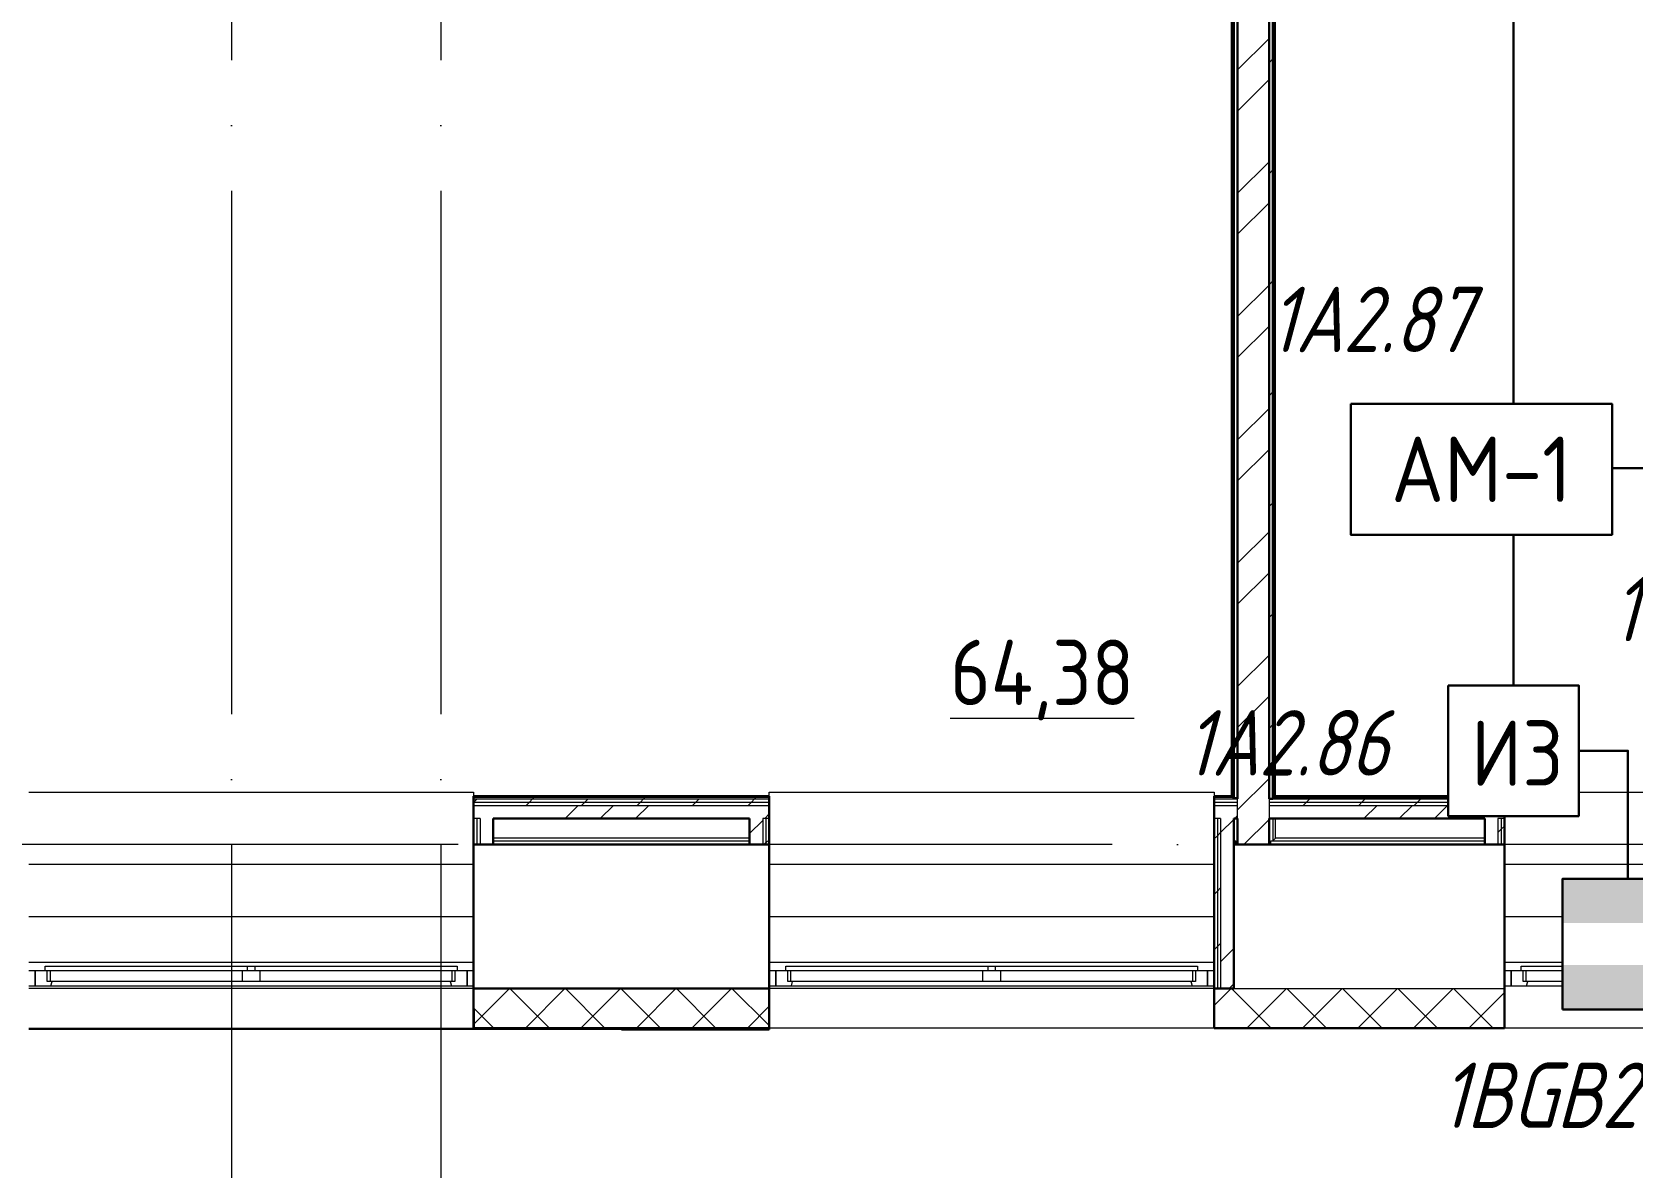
# Model space of a CAD drawing. Header units: millimetres. Extents: x -259793 to 1187961, y -549744 to 43070.
# Drawn here: x 123914 to 130032, y -19876 to -15532 of the extents above; entities that cross this region are included whole.
import ezdxf
from ezdxf.enums import TextEntityAlignment as Align

# ---------------------------------------------------------------- set-up
doc = ezdxf.new("R2010")
doc.units = ezdxf.units.MM
doc.linetypes.add('ADSK_Линия сетки', pattern=[25, 20, -2.5, 0, -2.5])
doc.linetypes.add('штриховаяX2', pattern=[1.5, 1, -0.5])
for name, color, linetype, lineweight in [('_ Окна', 7, 'Continuous', 9), ('RC-Извещатели_охранные', 5, 'Continuous', 30), ('RC-Линии_связи-Адресные', 5, 'Continuous', 30), ('RC-Прочее_оборудование', 5, 'Continuous', 30), ('лс', 5, 'Continuous', 30), ('Марки помещений', 252, 'Continuous', 20), ('Ограждение', 252, 'Continuous', 9), ('Окна', 252, 'Continuous', 9), ('Оси', 252, 'Continuous', 9), ('Стены внутренние', 7, 'Continuous', 18), ('Стены наружные', 7, 'Continuous', 18), ('Стены штриховка', 7, 'Continuous', 9)]:
    doc.layers.add(name, color=color, linetype=linetype, lineweight=lineweight)
doc.layers.add('RC-Позиционные_обозначения', color=7, linetype='Continuous')
doc.styles.add('GOST Common_2', font='', dxfattribs={"width": 0.9, "height": 250})
doc.styles.add('ISOCPEUR', font='isocpeur.ttf', dxfattribs={"width": 0.9, "height": 350})
doc.styles.add('RubezhCAD', font='', dxfattribs={"oblique": 10})
doc.styles.get("Standard").update_dxf_attribs({"font": ''})
doc.styles.get('GOST Common_2').set_extended_font_data('GOST type B')
doc.styles.get('RubezhCAD').set_extended_font_data('GOST type A')
doc.styles.get('Standard').set_extended_font_data('GOST type B')

# ---------------------------------------------------------------- blocks, each defined once
blk = doc.blocks.new('RC-UGO-AM-01')
at = {"layer": 'RC-Прочее_оборудование'}
blk.add_point((0, 0), dxfattribs=at)
blk.add_attdef('PSTN', text='', height=2.5, dxfattribs=at).set_placement((2.323, 2.403), align=Align.BOTTOM_LEFT)
blk.add_wipeout([(4.993, 2.499), (4.993, -2.499), (-4.993, -2.499), (-4.987, 2.499)]).dxf.layer = 'RC-Прочее_оборудование'
blk.add_wipeout([(-4.993, -2.499), (-4.993, 2.499), (4.993, 2.499), (4.993, -2.499)]).dxf.layer = 'RC-Прочее_оборудование'
blk.add_lwpolyline([(-4.993, 2.499), (4.993, 2.499), (4.993, -2.499), (-4.993, -2.499), (-4.993, 2.499)], close=True, dxfattribs=at)
blk.add_lwpolyline([(-4.993, 2.499), (-4.987, 2.499)], dxfattribs=at)
blk.add_lwpolyline([(-4.993, 2.499), (-4.987, 2.499)], dxfattribs=at)
at = {"layer": 'RC-Прочее_оборудование', "ltscale": 100, "style": 'ISOCPEUR', "width": 0.9}
blk.add_text('АМ-1', height=2.5, dxfattribs=at).set_placement((0, 0), align=Align.MIDDLE)
blk = doc.blocks.new('RC-UGO-IOZ-02')
at = {"layer": 'RC-Извещатели_охранные'}
blk.add_attdef('PSTN', text='', height=2.5, dxfattribs=at).set_placement((0.977, 2.603), align=Align.BOTTOM_LEFT)
blk.add_wipeout([(2.5, -2.5), (2.5, 2.5), (-2.5, 2.5), (-2.5, -2.5)]).dxf.layer = 'RC-Извещатели_охранные'
blk.add_wipeout([(-2.5, -2.5), (-2.5, 2.5), (2.5, 2.5), (2.5, -2.5)]).dxf.layer = 'RC-Извещатели_охранные'
h = blk.add_hatch(color=256, dxfattribs=at)
h.dxf.hatch_style = 1
h.paths.add_polyline_path([(2.5, -2.5), (2.5, 2.5), (0, 0), (-2.5, -2.5)])
blk.add_lwpolyline([(-2.5, -2.5), (2.5, -2.5), (2.5, 2.5), (-2.5, 2.5)], close=True, dxfattribs=at)
blk = doc.blocks.new('RC-UGO-IOM-02')
at = {"layer": 'RC-Извещатели_охранные'}
blk.add_point((0, 0), dxfattribs=at)
blk.add_attdef('PSTN', text='', height=2.5, dxfattribs=at).set_placement((0.977, 2.603), align=Align.BOTTOM_LEFT)
blk.add_wipeout([(2.5, -2.5), (2.5, 2.5), (-2.5, 2.5), (-2.5, -2.5)]).dxf.layer = 'RC-Извещатели_охранные'
blk.add_wipeout([(-2.5, -2.5), (-2.5, 2.5), (2.5, 2.5), (2.5, -2.5)]).dxf.layer = 'RC-Извещатели_охранные'
h = blk.add_hatch(color=256, dxfattribs=at)
h.dxf.hatch_style = 1
h.paths.add_polyline_path([(2.5, 0.8), (2.5, 2.506), (-2.5, 2.499), (-2.5, 0.8)])
h = blk.add_hatch(color=256, dxfattribs=at)
h.dxf.hatch_style = 1
h.paths.add_polyline_path([(2.5, -2.5), (2.5, -0.794), (-2.5, -0.801), (-2.5, -2.5)])
blk.add_lwpolyline([(-2.5, -2.5), (2.5, -2.5), (2.5, 2.5), (-2.5, 2.5)], close=True, dxfattribs=at)
blk = doc.blocks.new('RC-UGO-IZ-01')
at = {"layer": 'RC-Прочее_оборудование'}
blk.add_point((2.5, 0), dxfattribs=at)
blk.add_attdef('PSTN', text='', height=2.5, dxfattribs=at).set_placement((5.664, 2.581), align=Align.BOTTOM_CENTER)
blk.add_wipeout([(2.493, -2.499), (-2.493, -2.499), (-2.493, 2.499), (2.493, 2.499)]).dxf.layer = 'RC-Прочее_оборудование'
blk.add_wipeout([(-2.493, -2.499), (-2.493, 2.499), (2.493, 2.499), (2.493, -2.499)]).dxf.layer = 'RC-Прочее_оборудование'
blk.add_lwpolyline([(-2.493, 2.499), (2.493, 2.499), (2.493, -2.499), (-2.493, -2.499), (-2.493, 2.499)], close=True, dxfattribs=at)
blk.add_lwpolyline([(-2.493, 2.499), (-2.487, 2.499)], dxfattribs=at)
blk.add_lwpolyline([(-2.493, 2.499), (-2.487, 2.499)], dxfattribs=at)
at = {"layer": 'RC-Прочее_оборудование', "ltscale": 100, "style": 'ISOCPEUR', "width": 0.9}
blk.add_text('ИЗ', height=2.5, dxfattribs=at).set_placement((0.145, -0.085), align=Align.MIDDLE)
blk = doc.blocks.new('2 этаж')
at = {"layer": '_ Окна', "color": 251, "true_color": 0x636466}
for p, q in [((123926, -19121.3), (123901, -19121.3)), ((123926, -19179.3), (123926, -19121.3)), ((125601, -19121.3), (125576, -19121.3)), ((125576, -19121.3), (125576, -19179.3)), ((126756, -19121.3), (126731, -19121.3)), ((126756, -19179.3), (126756, -19121.3)), ((128431, -19121.3), (128406, -19121.3)), ((128406, -19121.3), (128406, -19179.3)), ((129566, -19121.3), (129541, -19121.3)), ((129566, -19179.3), (129566, -19121.3)), ((123901, -19179.3), (123926, -19179.3)), ((125576, -19179.3), (125601, -19179.3)), ((126731, -19179.3), (126756, -19179.3)), ((128406, -19179.3), (128431, -19179.3)), ((129541, -19179.3), (129566, -19179.3))]:
    blk.add_line(p, q, dxfattribs=at)
at = {"layer": '_ Окна', "color": 251, "lineweight": 18, "true_color": 0x636466}
for p, q in [((123964, -19121.3), (123926, -19121.3)), ((123926, -19121.3), (123926, -19179.3)), ((123972, -19162.3), (123972, -19121.3)), ((125530, -19121.3), (125530, -19162.3)), ((125576, -19121.3), (125538, -19121.3)), ((125576, -19179.3), (125576, -19121.3)), ((126794, -19121.3), (126756, -19121.3)), ((126756, -19121.3), (126756, -19179.3)), ((126802, -19162.3), (126802, -19121.3)), ((128360, -19121.3), (128360, -19162.3)), ((128406, -19121.3), (128368, -19121.3)), ((128406, -19179.3), (128406, -19121.3)), ((129604, -19121.3), (129566, -19121.3)), ((129566, -19121.3), (129566, -19179.3)), ((129612, -19162.3), (129612, -19121.3)), ((123926, -19179.3), (123985.5, -19179.3)), ((123984, -19162.3), (123972, -19162.3)), ((123985.5, -19179.3), (123990, -19162.3)), ((125512, -19162.3), (125516.6, -19179.3)), ((125516.6, -19179.3), (125576, -19179.3)), ((125530, -19162.3), (125518, -19162.3)), ((126756, -19179.3), (126815.5, -19179.3)), ((126814, -19162.3), (126802, -19162.3)), ((126815.5, -19179.3), (126820, -19162.3)), ((128342, -19162.3), (128346.6, -19179.3)), ((128346.6, -19179.3), (128406, -19179.3)), ((128360, -19162.3), (128348, -19162.3)), ((129566, -19179.3), (129625.5, -19179.3)), ((129624, -19162.3), (129612, -19162.3)), ((129625.5, -19179.3), (129630, -19162.3))]:
    blk.add_line(p, q, dxfattribs=at)
at = {"layer": 'Ограждение', "color": 251, "true_color": 0x636466}
for p, q in [((128496, -12484.3), (128496, -18454.3)), ((128666, -18454.3), (128666, -12484.3)), ((123901, -18439.3), (125601, -18439.3)), ((125601, -18439.3), (125601, -18454.3)), ((126731, -18454.3), (126731, -18439.3)), ((126731, -18439.3), (128431, -18439.3)), ((128431, -18439.3), (128431, -18454.3)), ((129541, -18454.3), (129541, -18439.3)), ((129541, -18439.3), (131241, -18439.3)), ((128656, -18539.3), (128656, -18624.3)), ((128666, -18614.3), (128666, -18539.3)), ((126656, -18614.3), (125676, -18614.3)), ((128666, -18614.3), (128656, -18624.3)), ((129466, -18614.3), (128666, -18614.3)), ((123901, -18714.3), (125601, -18714.3)), ((126731, -18714.3), (128431, -18714.3)), ((129541, -18714.3), (131241, -18714.3)), ((123901, -18914.3), (125601, -18914.3)), ((126731, -18914.3), (128431, -18914.3)), ((129541, -18914.3), (131241, -18914.3)), ((123901, -19089.3), (125601, -19089.3)), ((126731, -19089.3), (128431, -19089.3)), ((129541, -19089.3), (131241, -19089.3))]:
    blk.add_line(p, q, dxfattribs=at)
at = {"layer": 'Окна', "color": 251, "true_color": 0x636466}
for p, q in [((123964, -19104.3), (124736, -19104.3)), ((123964, -19121.3), (123964, -19104.3)), ((124736, -19121.3), (123964, -19121.3)), ((123984, -19162.3), (123984, -19121.3)), ((124716, -19121.3), (124716, -19162.3)), ((124736, -19104.3), (124766, -19104.3)), ((124736, -19104.3), (124736, -19121.3)), ((124766, -19121.3), (124736, -19121.3)), ((124766, -19104.3), (125538, -19104.3)), ((124766, -19121.3), (124766, -19104.3)), ((125538, -19121.3), (124766, -19121.3)), ((124786, -19162.3), (124786, -19121.3)), ((125518, -19121.3), (125518, -19162.3)), ((125538, -19104.3), (125538, -19121.3)), ((126794, -19104.3), (127566, -19104.3)), ((126794, -19121.3), (126794, -19104.3)), ((127566, -19121.3), (126794, -19121.3)), ((126814, -19162.3), (126814, -19121.3)), ((127546, -19121.3), (127546, -19162.3)), ((127566, -19104.3), (127596, -19104.3)), ((127566, -19104.3), (127566, -19121.3)), ((127596, -19121.3), (127566, -19121.3)), ((127596, -19104.3), (128368, -19104.3)), ((127596, -19121.3), (127596, -19104.3)), ((128368, -19121.3), (127596, -19121.3)), ((127616, -19162.3), (127616, -19121.3)), ((128348, -19121.3), (128348, -19162.3)), ((128368, -19104.3), (128368, -19121.3)), ((129604, -19104.3), (130376, -19104.3)), ((129604, -19121.3), (129604, -19104.3)), ((130376, -19121.3), (129604, -19121.3)), ((129624, -19162.3), (129624, -19121.3)), ((124716, -19162.3), (123984, -19162.3)), ((123985.5, -19179.3), (125516.6, -19179.3)), ((124786, -19162.3), (124716, -19162.3)), ((125518, -19162.3), (124786, -19162.3)), ((127546, -19162.3), (126814, -19162.3)), ((126815.5, -19179.3), (128346.6, -19179.3)), ((127616, -19162.3), (127546, -19162.3)), ((128348, -19162.3), (127616, -19162.3)), ((130356, -19162.3), (129624, -19162.3)), ((129625.5, -19179.3), (131156.6, -19179.3))]:
    blk.add_line(p, q, dxfattribs=at)
at = {"layer": 'Оси', "color": 251, "linetype": 'ADSK_Линия сетки', "ltscale": 100, "true_color": 0x636466}
for p, q in [((124676, -1139.3), (124676, -30995.4)), ((125476, -1139.3), (125476, -32265.4)), ((170543.3, -18639.3), (93603.7, -18639.3))]:
    blk.add_line(p, q, dxfattribs=at)
at = {"layer": 'Стены внутренние', "color": 251, "lineweight": 30, "true_color": 0x636466}
for p, q in [((125601, -18639.3), (125601, -19341.3)), ((126656, -18639.3), (125676, -18639.3)), ((126731, -19341.3), (126731, -18639.3)), ((128521, -18639.3), (128506, -18639.3)), ((128506, -18639.3), (128506, -19189.3)), ((129466, -18639.3), (128641, -18639.3)), ((129541, -19341.3), (129541, -18639.3)), ((125601, -19189.3), (126731, -19189.3)), ((128506, -19189.3), (128431, -19189.3)), ((128431, -19189.3), (128431, -19341.3)), ((125601, -19341.3), (126731, -19341.3)), ((128431, -19341.3), (129541, -19341.3))]:
    blk.add_line(p, q, dxfattribs=at)
at = {"layer": 'Стены внутренние', "color": 251, "true_color": 0x636466}
for p, q in [((125601, -19189.3), (123901, -19189.3)), ((128431, -19189.3), (126731, -19189.3)), ((128506, -19189.3), (129541, -19189.3)), ((128431, -19341.3), (126731, -19341.3)), ((131241, -19341.3), (129541, -19341.3))]:
    blk.add_line(p, q, dxfattribs=at)
at = {"layer": 'Стены внутренние', "color": 251, "linetype": 'Continuous', "lineweight": 9, "true_color": 0x636466}
for p, q in [((125603, -19324.3), (125738, -19189.3)), ((125889.6, -19339.3), (125739.6, -19189.3)), ((125800.2, -19339.3), (125950.2, -19189.3)), ((126101.8, -19339.3), (125951.8, -19189.3)), ((126012.3, -19339.3), (126162.3, -19189.3)), ((126313.9, -19339.3), (126163.9, -19189.3)), ((126224.4, -19339.3), (126374.4, -19189.3)), ((126526, -19339.3), (126376, -19189.3)), ((126436.6, -19339.3), (126586.6, -19189.3)), ((126729, -19330.1), (126588.2, -19189.3)), ((128431, -19254), (128495.8, -19189.3)), ((128647.3, -19339.3), (128497.3, -19189.3)), ((128557.9, -19339.3), (128707.9, -19189.3)), ((128859.5, -19339.3), (128709.5, -19189.3)), ((128770, -19339.3), (128920, -19189.3)), ((129071.6, -19339.3), (128921.6, -19189.3)), ((128982.2, -19339.3), (129132.2, -19189.3)), ((129283.7, -19339.3), (129133.7, -19189.3)), ((129194.3, -19339.3), (129344.3, -19189.3)), ((129495.9, -19339.3), (129345.9, -19189.3)), ((129406.4, -19339.3), (129541, -19204.7)), ((125677.5, -19339.3), (125601, -19262.8)), ((126648.7, -19339.3), (126731, -19256.9)), ((125601, -19329.1), (125603, -19329.1)), ((125636.5, -19341.3), (125635.4, -19339.3)), ((126223.1, -19341.3), (126222, -19339.3)), ((128435.2, -19339.3), (128431, -19335)), ((129038.7, -19341.3), (129037.6, -19339.3))]:
    blk.add_line(p, q, dxfattribs=at)
at = {"layer": 'Стены наружные', "color": 251, "lineweight": 30, "true_color": 0x636466}
for p, q in [((128501, -12479.3), (128501, -18454.3)), ((128506, -12474.3), (128506, -18459.3)), ((128521, -12459.3), (128521, -18464.3)), ((128641, -12459.3), (128641, -18464.3)), ((128656, -18459.3), (128656, -12474.3)), ((128661, -18454.3), (128661, -12479.3)), ((125601, -18454.3), (125601, -18639.3)), ((126731, -18454.3), (125601, -18454.3)), ((126731, -18639.3), (126731, -18454.3)), ((128431, -18454.3), (128431, -19189.3)), ((128501, -18454.3), (128431, -18454.3)), ((128506, -18459.3), (128501, -18459.3)), ((128641, -18464.3), (128656, -18464.3)), ((128656, -18464.3), (128641, -18464.3)), ((129541, -18454.3), (128661, -18454.3)), ((129541, -18639.3), (129541, -18454.3)), ((125676, -18539.3), (126656, -18539.3)), ((125676, -18639.3), (125676, -18539.3)), ((126656, -18539.3), (126656, -18639.3)), ((128506, -18539.3), (128521, -18539.3)), ((128506, -18639.3), (128506, -18539.3)), ((128521, -18539.3), (128521, -18639.3)), ((128641, -18639.3), (128641, -18539.3)), ((128641, -18539.3), (129466, -18539.3)), ((129466, -18539.3), (129466, -18639.3)), ((125601, -18639.3), (125676, -18639.3)), ((126656, -18639.3), (126731, -18639.3)), ((128521, -18639.3), (128641, -18639.3)), ((129466, -18639.3), (129541, -18639.3)), ((126166, -19341.3), (126166, -19346.3)), ((126166, -19346.3), (126731, -19346.3)), ((126731, -19346.3), (126731, -19341.3))]:
    blk.add_line(p, q, dxfattribs=at)
at = {"layer": 'Стены наружные', "color": 251, "linetype": 'Continuous', "lineweight": 9, "true_color": 0x636466}
for p, q in [((128501, -15577.8), (128506, -15572.8)), ((128521, -15677.1), (128641, -15557.1)), ((128656, -15564.2), (128661, -15559.2)), ((128501, -15648.5), (128506, -15643.5)), ((128641, -15649.9), (128656, -15634.9)), ((128656, -15634.9), (128661, -15629.9)), ((128501, -15719.2), (128506, -15714.2)), ((128521, -15834.2), (128641, -15714.2)), ((128656, -15705.6), (128661, -15700.6)), ((128501, -15789.9), (128506, -15784.9)), ((128656, -15776.3), (128661, -15771.3)), ((128656, -15847), (128661, -15842)), ((128501, -15860.6), (128506, -15855.6)), ((128501, -15931.3), (128506, -15926.3)), ((128656, -15917.7), (128661, -15912.7)), ((128501, -16002), (128506, -15997)), ((128521, -16148.5), (128641, -16028.5)), ((128656, -15988.4), (128661, -15983.4)), ((128501, -16072.7), (128506, -16067.7)), ((128641, -16074.2), (128656, -16059.2)), ((128656, -16059.2), (128661, -16054.2)), ((128501, -16143.4), (128506, -16138.4)), ((128656, -16129.9), (128661, -16124.9)), ((128501, -16214.2), (128506, -16209.2)), ((128521, -16305.7), (128641, -16185.7)), ((128656, -16200.6), (128661, -16195.6)), ((128656, -16271.3), (128661, -16266.3)), ((128501, -16284.9), (128506, -16279.9)), ((128501, -16355.6), (128506, -16350.6)), ((128656, -16342), (128661, -16337)), ((128501, -16426.3), (128506, -16421.3)), ((128656, -16412.7), (128661, -16407.7)), ((128501, -16497), (128506, -16492)), ((128521, -16620), (128641, -16500)), ((128641, -16498.4), (128656, -16483.4)), ((128656, -16483.4), (128661, -16478.4)), ((128501, -16567.7), (128506, -16562.7)), ((128656, -16554.1), (128661, -16549.1)), ((128501, -16638.4), (128506, -16633.4)), ((128656, -16624.8), (128661, -16619.8)), ((128521, -16777.2), (128641, -16657.2)), ((128656, -16695.6), (128661, -16690.6)), ((128501, -16709.1), (128506, -16704.1)), ((128656, -16766.3), (128661, -16761.3)), ((128501, -16779.8), (128506, -16774.8)), ((128501, -16850.6), (128506, -16845.6)), ((128656, -16837), (128661, -16832)), ((128501, -16921.3), (128506, -16916.3)), ((128641, -16922.7), (128656, -16907.7)), ((128656, -16907.7), (128661, -16902.7)), ((128501, -16992), (128506, -16987)), ((128521, -17091.5), (128641, -16971.5)), ((128656, -16978.4), (128661, -16973.4)), ((128501, -17062.7), (128506, -17057.7)), ((128656, -17049.1), (128661, -17044.1)), ((128501, -17133.4), (128506, -17128.4)), ((128521, -17248.6), (128641, -17128.6)), ((128656, -17119.8), (128661, -17114.8)), ((128656, -17190.5), (128661, -17185.5)), ((128501, -17204.1), (128506, -17199.1)), ((128501, -17274.8), (128506, -17269.8)), ((128656, -17261.2), (128661, -17256.2)), ((128501, -17345.5), (128506, -17340.5)), ((128641, -17346.9), (128656, -17331.9)), ((128656, -17331.9), (128661, -17326.9)), ((128501, -17416.2), (128506, -17411.2)), ((128656, -17402.7), (128661, -17397.7)), ((128501, -17486.9), (128506, -17481.9)), ((128521, -17562.9), (128641, -17442.9)), ((128656, -17473.4), (128661, -17468.4)), ((128501, -17557.7), (128506, -17552.7)), ((128656, -17544.1), (128661, -17539.1)), ((128521, -17720.1), (128641, -17600.1)), ((128656, -17614.8), (128661, -17609.8)), ((128501, -17628.4), (128506, -17623.4)), ((128656, -17685.5), (128661, -17680.5)), ((128501, -17699.1), (128506, -17694.1)), ((128501, -17769.8), (128506, -17764.8)), ((128641, -17771.2), (128656, -17756.2)), ((128656, -17756.2), (128661, -17751.2)), ((128501, -17840.5), (128506, -17835.5)), ((128656, -17826.9), (128661, -17821.9)), ((128501, -17911.2), (128506, -17906.2)), ((128521, -18034.4), (128641, -17914.4)), ((128656, -17897.6), (128661, -17892.6)), ((128501, -17981.9), (128506, -17976.9)), ((128656, -17968.3), (128661, -17963.3)), ((128501, -18052.6), (128506, -18047.6)), ((128656, -18039.1), (128661, -18034.1)), ((128521, -18191.6), (128641, -18071.6)), ((128656, -18109.8), (128661, -18104.8)), ((128501, -18123.3), (128506, -18118.3)), ((128501, -18194.1), (128506, -18189.1)), ((128641, -18195.5), (128656, -18180.5)), ((128656, -18180.5), (128661, -18175.5)), ((128501, -18264.8), (128506, -18259.8)), ((128656, -18251.2), (128661, -18246.2)), ((128501, -18335.5), (128506, -18330.5)), ((128656, -18321.9), (128661, -18316.9)), ((128501, -18406.2), (128506, -18401.2)), ((128521, -18505.9), (128641, -18385.9)), ((128656, -18392.6), (128661, -18387.6)), ((125601, -18477.8), (125602, -18476.8)), ((125602, -18476.8), (125614.5, -18464.3)), ((125619.5, -18459.3), (125624.5, -18454.3)), ((125690.2, -18459.3), (125695.2, -18454.3)), ((125760.9, -18459.3), (125765.9, -18454.3)), ((125801.6, -18489.3), (125814.1, -18476.8)), ((125814.1, -18476.8), (125826.6, -18464.3)), ((125826.6, -18464.3), (125831.6, -18459.3)), ((125831.6, -18459.3), (125836.6, -18454.3)), ((125902.4, -18459.3), (125907.4, -18454.3)), ((125973.1, -18459.3), (125978.1, -18454.3)), ((126013.8, -18489.3), (126026.3, -18476.8)), ((126026.3, -18476.8), (126038.8, -18464.3)), ((126043.8, -18459.3), (126048.8, -18454.3)), ((126114.5, -18459.3), (126119.5, -18454.3)), ((126185.2, -18459.3), (126190.2, -18454.3)), ((126225.9, -18489.3), (126238.4, -18476.8)), ((126238.4, -18476.8), (126250.9, -18464.3)), ((126250.9, -18464.3), (126255.9, -18459.3)), ((126255.9, -18459.3), (126260.9, -18454.3)), ((126326.6, -18459.3), (126331.6, -18454.3)), ((126397.3, -18459.3), (126402.3, -18454.3)), ((126438, -18489.3), (126450.5, -18476.8)), ((126450.5, -18476.8), (126463, -18464.3)), ((126468, -18459.3), (126473, -18454.3)), ((126538.8, -18459.3), (126543.8, -18454.3)), ((126609.5, -18459.3), (126614.5, -18454.3)), ((126650.2, -18489.3), (126662.7, -18476.8)), ((126662.7, -18476.8), (126675.2, -18464.3)), ((126675.2, -18464.3), (126680.2, -18459.3)), ((126680.2, -18459.3), (126685.2, -18454.3)), ((128447.9, -18459.3), (128452.9, -18454.3)), ((128660.1, -18459.3), (128665.1, -18454.3)), ((128730.8, -18459.3), (128735.8, -18454.3)), ((128771.5, -18489.3), (128784, -18476.8)), ((128784, -18476.8), (128796.5, -18464.3)), ((128796.5, -18464.3), (128801.5, -18459.3)), ((128801.5, -18459.3), (128806.5, -18454.3)), ((128872.2, -18459.3), (128877.2, -18454.3)), ((128942.9, -18459.3), (128947.9, -18454.3)), ((128983.6, -18489.3), (128996.1, -18476.8)), ((128996.1, -18476.8), (129008.6, -18464.3)), ((129013.6, -18459.3), (129018.6, -18454.3)), ((129084.3, -18459.3), (129089.3, -18454.3)), ((129155, -18459.3), (129160, -18454.3)), ((129195.8, -18489.3), (129208.3, -18476.8)), ((129208.3, -18476.8), (129220.8, -18464.3)), ((129220.8, -18464.3), (129225.8, -18459.3)), ((129225.8, -18459.3), (129230.8, -18454.3)), ((129296.5, -18459.3), (129301.5, -18454.3)), ((129367.2, -18459.3), (129372.2, -18454.3)), ((129407.9, -18489.3), (129420.4, -18476.8)), ((129420.4, -18476.8), (129432.9, -18464.3)), ((129437.9, -18459.3), (129442.9, -18454.3)), ((129508.6, -18459.3), (129513.6, -18454.3)), ((125950.5, -18539.3), (126000.5, -18489.3)), ((126085.4, -18539.3), (126135.4, -18489.3)), ((126220.3, -18539.3), (126270.3, -18489.3)), ((126713.8, -18539.3), (126731, -18522)), ((128510.3, -18539.3), (128521, -18528.5)), ((129003.8, -18539.3), (129053.8, -18489.3)), ((129138.7, -18539.3), (129188.7, -18489.3)), ((129273.6, -18539.3), (129323.6, -18489.3)), ((126656, -18597), (126706, -18547)), ((128443.5, -18605.1), (128455.9, -18592.7)), ((128456, -18593.5), (128506, -18543.5)), ((128544.8, -18639.3), (128641, -18543)), ((129516, -18593.3), (129528.5, -18580.8)), ((129528.5, -18580.8), (129541, -18568.3)), ((126712.3, -18639.3), (126718.5, -18633.1)), ((126718.5, -18633.1), (126731, -18620.6)), ((128431, -18617.6), (128443.5, -18605.1)), ((128431, -18829.7), (128443.5, -18817.2)), ((128443.5, -18817.2), (128455.9, -18804.8)), ((128443.5, -19029.4), (128456, -19016.9)), ((128431, -19041.9), (128443.5, -19029.4)), ((128456, -19087), (128506, -19037)), ((128488.7, -19189.3), (128506, -19171.9)), ((126226, -19346.3), (126223.1, -19341.3))]:
    blk.add_line(p, q, dxfattribs=at)
at = {"layer": 'Стены наружные', "color": 251, "true_color": 0x636466}
for p, q in [((125676, -18624.3), (126656, -18624.3)), ((128506, -18624.3), (128513.5, -18624.3)), ((128513.5, -18639.3), (128513.5, -18624.3)), ((128648.5, -18624.3), (129466, -18624.3)), ((128648.5, -18639.3), (128648.5, -18624.3)), ((123901, -19341.3), (125601, -19341.3)), ((126166, -19346.3), (123901, -19346.3)), ((125601, -19346.3), (125601, -19341.3)), ((126153.1, -19346.3), (126153.1, -19341.3))]:
    blk.add_line(p, q, dxfattribs=at)
at = {"layer": 'Стены штриховка', "color": 251, "true_color": 0x636466}
for p, q in [((126731, -18459.3), (125601, -18459.3)), ((125601, -18464.3), (126731, -18464.3)), ((125601, -18476.8), (126731, -18476.8)), ((128501, -18459.3), (128431, -18459.3)), ((128431, -18464.3), (128521, -18464.3)), ((128431, -18476.8), (128521, -18476.8)), ((128506, -18459.3), (128521, -18459.3)), ((128521, -18539.3), (128521, -18464.3)), ((128641, -18464.3), (128641, -18539.3)), ((128641, -18476.8), (129541, -18476.8)), ((129541, -18459.3), (128656, -18459.3)), ((128656, -18464.3), (129541, -18464.3)), ((129541, -18464.3), (128656, -18464.3)), ((125601, -18489.3), (126731, -18489.3)), ((128431, -18489.3), (128521, -18489.3)), ((128641, -18489.3), (129541, -18489.3)), ((125626, -18539.3), (125601, -18539.3)), ((125613.5, -18539.3), (125613.5, -18639.3)), ((125626, -18539.3), (125626, -18639.3)), ((126731, -18539.3), (126706, -18539.3)), ((126706, -18539.3), (126706, -18639.3)), ((126718.5, -18539.3), (126718.5, -18639.3)), ((128456, -18539.3), (128431, -18539.3)), ((128443.5, -18539.3), (128443.5, -19189.3)), ((128456, -18539.3), (128456, -19189.3)), ((129541, -18539.3), (129516, -18539.3)), ((129516, -18539.3), (129516, -18639.3)), ((129528.5, -18539.3), (129528.5, -18639.3)), ((125603, -19265.3), (125601, -19265.3)), ((125603, -19265.3), (125603, -19339.3)), ((126731, -19265.3), (126729, -19265.3)), ((126729, -19339.3), (126729, -19265.3)), ((129541, -19265.3), (129539, -19265.3)), ((129539, -19339.3), (129539, -19265.3)), ((125603, -19339.3), (126729, -19339.3)), ((128431, -19339.3), (129539, -19339.3))]:
    blk.add_line(p, q, dxfattribs=at)
at = {"layer": 'Марки помещений', "color": 251, "true_color": 0x636466, "style": 'GOST Common_2', "width": 0.9}
blk.add_text('%%U64,38', height=250, dxfattribs=at).set_placement((127422.1, -18105.9))

msp = doc.modelspace()

# ---------------------------------------------------------------- block references
msp.add_blockref('2 этаж', (0, 0))

# ---------------------------------------------------------------- next in the draw order: block references
at = {"layer": 'RC-Извещатели_охранные', "color": 1, "ltscale": 0.01}
ref = msp.add_blockref('RC-UGO-IOZ-02', (130508.35659, -18280.1465), dxfattribs=dict(at, xscale=100, yscale=100, zscale=100))
ref.add_attrib('PSTN', '1BGA2.83', dxfattribs={"layer": 'RC-Позиционные_обозначения', "height": 250, "style": 'RubezhCAD', "oblique": 15}).set_placement((130508.35659, -17936.89969), align=Align.BOTTOM_CENTER)
ref = msp.add_blockref('RC-UGO-IOM-02', (130012.74485, -19019.57162), dxfattribs=dict(at, xscale=100, yscale=100, zscale=100))
ref.add_attrib('PSTN', '1BGB2.85', dxfattribs={"layer": 'RC-Позиционные_обозначения', "height": 250, "style": 'RubezhCAD', "oblique": 15}).set_placement((129850.6926, -19797.67349), align=Align.BOTTOM_CENTER)
at = {"layer": 'RC-Прочее_оборудование', "color": 1, "ltscale": 0.01}
ref = msp.add_blockref('RC-UGO-AM-01', (129452.44961, -17204.28449), dxfattribs=dict(at, xscale=100, yscale=100, zscale=100))
ref.add_attrib('PSTN', '1A2.87', (128641.00605, -16756.24331), dxfattribs={"layer": 'RC-Позиционные_обозначения', "height": 250, "style": 'RubezhCAD', "oblique": 15})
ref = msp.add_blockref('RC-UGO-IZ-01', (129575.04629, -18280.1465), dxfattribs=dict(at, xscale=100, yscale=100, zscale=100))
ref.add_attrib('PSTN', '1A2.86', (128319.87256, -18375.11336), dxfattribs={"layer": 'RC-Позиционные_обозначения', "height": 250, "style": 'RubezhCAD', "oblique": 15})

# ---------------------------------------------------------------- next in the draw order: linework, layer by layer
at = {"layer": 'RC-Линии_связи-Адресные', "linetype": 'штриховаяX2', "ltscale": 2}
msp.add_lwpolyline([(130289.72734, -17199.58416), (129951.73475, -17199.58416)], dxfattribs=at)
at = {"layer": 'лс'}
for points in [[(129575.04629, -16954.35197), (129575.04629, -10735.16463), (133653.54378, -10735.16463)], [(129575.04629, -18035.27523), (129575.04629, -17454.21701)], [(130012.74485, -18769.57162), (130012.74485, -18280.1465), (129825.04629, -18280.1465)]]:
    msp.add_lwpolyline(points, dxfattribs=at)

doc.saveas('drawing.dxf')
